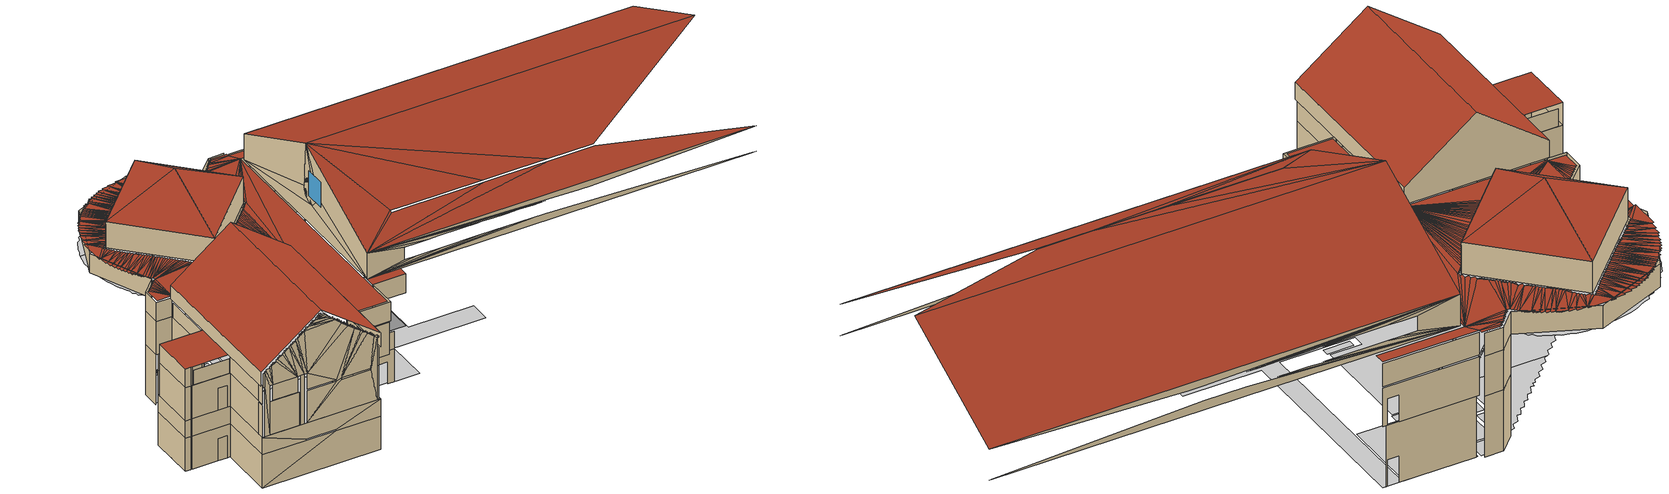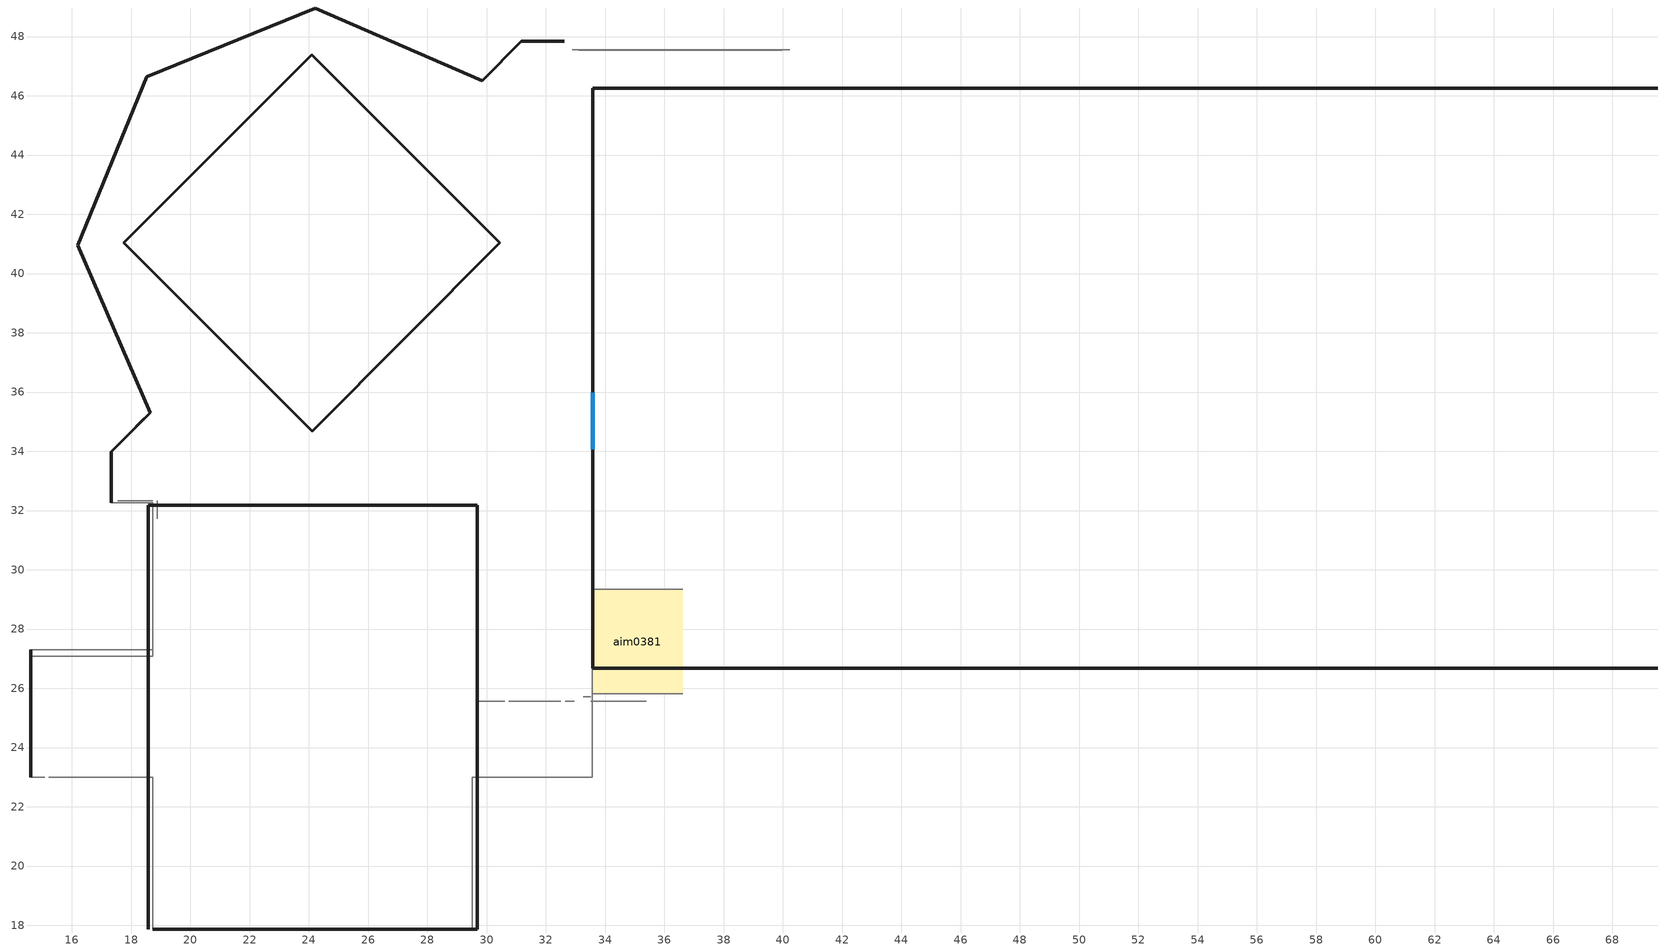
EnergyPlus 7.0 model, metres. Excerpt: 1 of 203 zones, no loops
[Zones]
aim0381
 floor to aim58654 (construction-32): 33.57,25.81 33.57,29.34 36.61,29.34 36.61,25.81 z154.23
 wall outside (aim0014): 14.6,27.3 14.6,22.99 z149.35:152.55; 14.6,27.3 14.6,22.99 z152.55:154.23; 14.6,27.08 14.6,22.99 / 18.65,35.31 17.32,33.98 17.32,32.27 / 19.49,17.87 22.15,17.87 / 32.62,47.83 31.17,47.83 29.85,46.51 z154.23:157.43; 14.6,27.08 14.6,22.99 / 32.62,47.83 31.17,47.83 29.85,46.51 24.21,48.96 18.52,46.64 16.2,40.95 18.65,35.31 17.32,33.98 17.32,32.27 z157.43:159.26; 17.32,33.98 17.32,32.34 / 32.62,47.83 31.17,47.83 29.85,46.51 z149.35:154.23; 24.1,47.38 17.76,41.04 24.11,34.68 30.45,41.04 24.1,47.38 z159.26:161.77; 18.24,34.9 18.08,34.74 z152.54:152.69; 18.57,32.17 18.57,17.87 / 29.67,17.87 29.67,32.17 z159.26:160.6; 18.81,17.87 18.96,17.87 z159.02:160.39; 19.72,17.87 22,17.87 z157.5:159.02; 22.3,17.87 22.6,17.87 z154.22:159.02; 23.97,17.87 24.12,17.87 z164.27:164.42; 29.36,17.87 29.52,17.87 z160.24:160.39; 17.32,33.98,149.35 17.92,34.58,152.54 18.65,35.31,149.35; 17.32,33.98,149.35 17.32,33.98,154.23 17.92,34.58,152.69 17.92,34.58,152.54; 17.32,33.98,154.23 18.65,35.31,154.23 17.92,34.58,152.69; 17.92,34.58,152.54 18.08,34.74,152.54 18.65,35.31,149.35; 17.92,34.58,152.69 18.65,35.31,154.23 18.08,34.74,152.69; 18.08,34.74,152.54 18.24,34.9,152.54 18.65,35.31,149.35; 18.08,34.74,152.69 18.65,35.31,154.23 18.24,34.9,152.69; 18.24,34.9,152.54 18.41,35.07,152.54 18.65,35.31,149.35; 18.24,34.9,152.69 18.65,35.31,154.23 18.41,35.07,152.69; 18.41,35.07,152.54 18.41,35.07,152.69 18.65,35.31,154.23 18.65,35.31,149.35; 18.57,32.17,159.26 18.57,32.17,160.6 24.12,32.17,164.77 29.67,32.17,160.6 29.67,32.17,159.26; 18.74,17.87,149.35 29.67,17.87,149.35 29.67,17.87,152.55 25.57,17.87,152.55; 18.74,17.87,149.35 25.57,17.87,152.55 22.76,17.87,152.55 18.74,17.87,152.55; 18.74,17.87,152.55 22.76,17.87,152.55 22.76,17.87,152.7 18.74,17.87,154.23; 18.74,17.87,154.23 22.76,17.87,152.7 25.57,17.87,152.7 29.67,17.87,154.23; 18.96,17.87,154.22 19.41,17.87,154.22 18.96,17.87,159.02; 18.96,17.87,159.02 19.41,17.87,154.22 19.41,17.87,159.02 18.96,17.87,160.39; 18.96,17.87,160.39 19.41,17.87,159.02 19.72,17.87,159.02 19.11,17.87,160.54; 18.96,17.87,160.39 19.11,17.87,160.54 18.96,17.87,160.54; 19.11,17.87,160.54 19.72,17.87,159.02 19.41,17.87,160.69 19.11,17.87,160.69; 19.41,17.87,160.69 19.72,17.87,159.02 19.57,17.87,160.85 19.41,17.87,160.85; 19.57,17.87,160.85 19.72,17.87,159.02 22,17.87,159.02 20.02,17.87,161.15; 19.57,17.87,160.85 19.72,17.87,161 19.57,17.87,161; 19.57,17.87,160.85 20.02,17.87,161.15 19.72,17.87,161; 19.72,17.87,161 20.02,17.87,161.15 19.72,17.87,161.15; 20.02,17.87,161.15 22,17.87,159.02 20.17,17.87,161.3 20.02,17.87,161.3; 20.17,17.87,161.3 22,17.87,159.02 20.63,17.87,161.61 20.33,17.87,161.45; 20.17,17.87,161.3 20.33,17.87,161.45 20.17,17.87,161.45; 20.33,17.87,161.45 20.63,17.87,161.61 20.33,17.87,161.61; 20.63,17.87,161.61 22,17.87,159.02 20.78,17.87,161.76 20.63,17.87,161.76; 20.78,17.87,161.76 22,17.87,159.02 21.24,17.87,162.06 20.93,17.87,161.91; 20.78,17.87,161.76 20.93,17.87,161.91 20.78,17.87,161.91; 20.93,17.87,161.91 21.24,17.87,162.06 20.93,17.87,162.06; 21.24,17.87,162.06 22,17.87,159.02 22.3,17.87,159.02 22.6,17.87,159.02; 21.24,17.87,162.06 22.6,17.87,159.02 21.39,17.87,162.22 21.24,17.87,162.22; 21.39,17.87,162.22 21.54,17.87,162.37 21.39,17.87,162.37; 21.39,17.87,162.22 22.6,17.87,159.02 21.85,17.87,162.52 21.54,17.87,162.37; 21.54,17.87,162.37 21.85,17.87,162.52 21.54,17.87,162.52; 21.85,17.87,162.52 22.6,17.87,159.02 22.91,17.87,159.02; 21.85,17.87,162.52 22.91,17.87,159.02 22,17.87,162.67 21.85,17.87,162.67; 22,17.87,162.67 22.91,17.87,159.02 22.6,17.87,163.21 22.15,17.87,162.82; 22,17.87,162.67 22.15,17.87,162.82 22,17.87,162.82; 22.15,17.87,162.82 22.6,17.87,163.21 22.38,17.87,163.13 22.3,17.87,163.05; 22.15,17.87,162.82 22.3,17.87,163.05 22.15,17.87,163.05; 22.3,17.87,163.05 22.38,17.87,163.13 22.3,17.87,163.13; 22.38,17.87,163.13 22.6,17.87,163.21 22.38,17.87,163.21; 22.6,17.87,163.21 22.91,17.87,159.02 26.02,17.87,162.82 25.41,17.87,163.36; 22.6,17.87,163.21 22.76,17.87,163.36 22.6,17.87,163.36; 22.6,17.87,163.21 25.41,17.87,163.36 23.06,17.87,163.51 22.76,17.87,163.36; 22.76,17.87,163.36 23.06,17.87,163.51 22.76,17.87,163.51; 22.91,17.87,154.22 29.36,17.87,154.22 28.76,17.87,157.34 26.02,17.87,157.34; 22.91,17.87,154.22 26.02,17.87,157.34 26.02,17.87,157.5 25.57,17.87,157.34; 22.91,17.87,154.22 25.57,17.87,157.34 22.91,17.87,157.34; 22.91,17.87,157.5 25.57,17.87,157.5 22.91,17.87,159.02; 22.91,17.87,159.02 25.57,17.87,157.5 27.24,17.87,161.91 26.63,17.87,162.37; 22.91,17.87,159.02 26.63,17.87,162.37 26.02,17.87,162.82; 23.06,17.87,163.51 25.41,17.87,163.36 25.26,17.87,163.51 24.96,17.87,163.66; 23.06,17.87,163.51 24.96,17.87,163.66 23.21,17.87,163.66 23.06,17.87,163.66; 23.21,17.87,163.66 24.96,17.87,163.66 24.81,17.87,163.81 23.67,17.87,163.97; 23.21,17.87,163.66 23.36,17.87,163.81 23.21,17.87,163.81; 23.21,17.87,163.66 23.67,17.87,163.97 23.36,17.87,163.81; 23.36,17.87,163.81 23.67,17.87,163.97 23.36,17.87,163.97; 23.67,17.87,163.97 24.81,17.87,163.81 24.81,17.87,163.97 24.66,17.87,163.97; 23.67,17.87,163.97 24.66,17.87,163.97 24.66,17.87,164.12 24.5,17.87,164.12; 23.67,17.87,163.97 24.5,17.87,164.12 23.82,17.87,164.12 23.67,17.87,164.12; 23.82,17.87,164.12 24.5,17.87,164.12 24.5,17.87,164.27 24.12,17.87,164.27; 23.82,17.87,164.12 24.12,17.87,164.27 23.97,17.87,164.27 23.82,17.87,164.27; 24.81,17.87,163.81 24.96,17.87,163.66 24.96,17.87,163.81; 24.96,17.87,163.66 25.26,17.87,163.51 25.26,17.87,163.66; 25.26,17.87,163.51 25.41,17.87,163.36 25.41,17.87,163.51; 25.41,17.87,163.36 26.02,17.87,162.82 25.87,17.87,163.05 25.72,17.87,163.21; 25.41,17.87,163.36 25.72,17.87,163.21 25.72,17.87,163.36; 25.57,17.87,152.55 29.67,17.87,152.55 29.67,17.87,154.23 25.57,17.87,152.7; 25.57,17.87,157.34 26.02,17.87,157.5 27.24,17.87,161.91 25.57,17.87,157.5; 25.72,17.87,163.21 25.87,17.87,163.05 25.87,17.87,163.21; 25.87,17.87,163.05 26.02,17.87,162.82 26.02,17.87,163.05; 26.02,17.87,157.5 28.76,17.87,157.5 29.06,17.87,160.54 28.45,17.87,161; 26.02,17.87,157.5 28.45,17.87,161 28.3,17.87,161.15 28,17.87,161.3; 26.02,17.87,157.5 28,17.87,161.3 28,17.87,161.45 27.85,17.87,161.45; 26.02,17.87,157.5 27.85,17.87,161.45 27.69,17.87,161.61 27.24,17.87,161.91; 26.02,17.87,162.82 26.63,17.87,162.37 26.48,17.87,162.52 26.33,17.87,162.67; 26.02,17.87,162.82 26.33,17.87,162.67 26.33,17.87,162.82; 26.33,17.87,162.67 26.48,17.87,162.52 26.48,17.87,162.67; 26.48,17.87,162.52 26.63,17.87,162.37 26.63,17.87,162.52; 26.63,17.87,162.37 27.24,17.87,161.91 27.09,17.87,162.06 26.93,17.87,162.22; 26.63,17.87,162.37 26.93,17.87,162.22 26.93,17.87,162.37; 26.93,17.87,162.22 27.09,17.87,162.06 27.09,17.87,162.22; 27.09,17.87,162.06 27.24,17.87,161.91 27.24,17.87,162.06; 27.24,17.87,161.91 27.54,17.87,161.76 27.54,17.87,161.91; 27.24,17.87,161.91 27.69,17.87,161.61 27.54,17.87,161.76; 27.54,17.87,161.76 27.69,17.87,161.61 27.69,17.87,161.76; 27.69,17.87,161.61 27.85,17.87,161.45 27.85,17.87,161.61; 28,17.87,161.3 28.3,17.87,161.15 28.3,17.87,161.3; 28.3,17.87,161.15 28.45,17.87,161 28.45,17.87,161.15; 28.45,17.87,161 28.76,17.87,160.85 28.76,17.87,161; 28.45,17.87,161 29.06,17.87,160.54 28.91,17.87,160.69 28.76,17.87,160.85; 28.76,17.87,157.34 29.36,17.87,160.24 29.06,17.87,160.54 28.76,17.87,157.5; 28.76,17.87,157.34 29.36,17.87,154.22 29.36,17.87,160.24; 28.76,17.87,160.85 28.91,17.87,160.69 28.91,17.87,160.85; 28.91,17.87,160.69 29.06,17.87,160.54 29.06,17.87,160.69; 29.06,17.87,160.54 29.36,17.87,160.24 29.36,17.87,160.39 29.36,17.87,160.54; 33.57,26.67,159.26 33.57,34.29,162.41 33.57,35.45,161.19; 33.57,26.67,159.26 33.57,35.45,161.19 33.57,46.26,159.26; 33.57,26.67,159.26 33.57,26.67,161.76 33.57,36.47,166.65 33.57,34.29,162.41; 33.57,26.67,159.26 36.96,26.67,159.97 36.96,26.67,161.18 33.57,26.67,161.76; 33.57,26.67,159.26 38.11,26.67,159.97 36.96,26.67,159.97; 33.57,26.67,159.26 40.25,26.67,159.98 39.09,26.67,159.98 38.11,26.67,159.97; 33.57,26.67,159.26 43.97,26.67,159.97 40.25,26.67,159.98; 33.57,26.67,159.26 46.41,26.67,159.98 45.12,26.67,159.97 43.97,26.67,159.97; 33.57,26.67,159.26 48.84,26.67,159.97 47.56,26.67,159.98 46.41,26.67,159.98; 33.57,26.67,159.26 69.54,26.67,159.26 50,26.67,159.97 48.84,26.67,159.97; 33.57,26.67,161.76 36.96,26.67,161.18 38.11,26.67,161.18 39.09,26.67,161.2; 33.57,26.67,161.76 39.09,26.67,161.2 40.25,26.67,161.2 43.97,26.67,161.19; 33.57,26.67,161.76 47.56,26.67,161.2 48.84,26.67,161.19 50,26.67,161.19; 33.57,26.67,161.76 45.12,26.67,161.19 46.41,26.67,161.2 47.56,26.67,161.2; 33.57,26.67,161.76 53.11,26.67,161.2 54.27,26.67,161.2 69.54,26.67,161.76; 33.57,34.29,162.41 33.57,36.47,166.65 33.57,35.45,163.62; 33.57,35.45,161.19 33.57,36.73,162.41 33.57,46.26,159.26; 33.57,35.45,163.62 33.57,36.47,166.65 33.57,36.73,162.41; 33.57,36.47,166.65 33.57,46.26,161.76 33.57,46.26,159.26 33.57,36.73,162.41; 33.57,46.26,159.26 49.86,46.26,159.97 53.15,46.26,159.98 69.54,46.26,159.26; 33.57,46.26,159.26 45.18,46.26,159.97 46.34,46.26,159.98 47.5,46.26,159.98; 33.57,46.26,159.26 36.82,46.26,159.97 37.97,46.26,159.97; 33.57,46.26,159.26 37.97,46.26,159.97 39.15,46.26,159.98; 33.57,46.26,159.26 33.57,46.26,161.76 36.82,46.26,161.18 36.82,46.26,159.97; 33.57,46.26,159.26 39.15,46.26,159.98 40.31,46.26,159.98 44.03,46.26,159.97; 33.57,46.26,161.76 69.54,46.26,161.76 54.3,46.26,161.2 53.15,46.26,161.2; 33.57,46.26,161.76 49.86,46.26,161.19 48.7,46.26,161.19 47.5,46.26,161.2; 33.57,46.26,161.76 47.5,46.26,161.2 46.34,46.26,161.2 45.18,46.26,161.19; 33.57,46.26,161.76 39.15,46.26,161.2 37.97,46.26,161.18 36.82,46.26,161.18; 33.57,46.26,161.76 44.03,46.26,161.19 40.31,46.26,161.2 39.15,46.26,161.2
 wall outside (construction-12): 33.57,34.29,162.41 33.57,34.3,162.53 33.57,34.32,162.65 33.57,34.35,162.77 33.57,34.39,162.89 33.57,34.45,163 33.57,34.51,163.1 33.57,34.59,163.2 33.57,34.67,163.29 33.57,34.77,163.37 33.57,34.87,163.44 33.57,34.98,163.5 33.57,35.09,163.55 33.57,35.21,163.59 33.57,35.33,163.61 33.57,35.45,163.62 33.57,35.58,163.62 33.57,35.7,163.61 33.57,35.82,163.59 33.57,35.94,163.55 33.57,36.05,163.5 33.57,36.16,163.44 33.57,36.26,163.37 33.57,36.35,163.29 33.57,36.44,163.2 33.57,36.51,163.1 33.57,36.58,163 33.57,36.63,162.89 33.57,36.68,162.77 33.57,36.71,162.65 33.57,36.73,162.53 33.57,36.73,162.41 33.57,36.73,162.28 33.57,36.71,162.16 33.57,36.68,162.04 33.57,36.63,161.93 33.57,36.58,161.82 33.57,36.51,161.71 33.57,36.44,161.61 33.57,36.35,161.52 33.57,36.26,161.44 33.57,36.16,161.37 33.57,36.05,161.31 33.57,35.94,161.26 33.57,35.82,161.23 33.57,35.7,161.2 33.57,35.58,161.19 33.57,35.45,161.19 33.57,35.33,161.2 33.57,35.21,161.23 33.57,35.09,161.26 33.57,34.98,161.31 33.57,34.87,161.37 33.57,34.77,161.44 33.57,34.67,161.52 33.57,34.59,161.61 33.57,34.51,161.71 33.57,34.45,161.82 33.57,34.39,161.93 33.57,34.35,162.04 33.57,34.32,162.16 33.57,34.3,162.28
 wall to aim0537 (construction-31): 14.6,22.99 15.09,22.99 z149.35:152.55; 14.6,22.99 15.09,22.99 z152.55:154.23
 wall to aim0782 (construction-31): 14.6,22.99 15.09,22.99 z154.23:157.43; 14.6,22.99 15.09,22.99 z157.43:159.26
 wall to aim0737 (construction-31): 18.65,27.08 14.93,27.08 / 18.74,32.04 18.74,27.3 z157.45:158.88; 17.32,32.27 18.74,32.27 18.74,27.08 z154.23:157.43; 17.32,32.27 18.74,32.27 z157.43:159.26; 18.53,27.08 17.62,27.08 z154.23:156.36; 14.6,27.08,154.23 14.6,27.08,157.43 18.74,27.08,157.43 18.74,27.08,154.23 18.53,27.08,154.23 18.53,27.08,156.36 17.62,27.08,156.36 17.62,27.08,154.23
 wall to aim0341 (construction-31): 17.54,32.34 18.74,32.34 / 18.74,31.42 18.74,27.3 / 18.89,32.34 18.89,31.73 z149.35:152.55; 18.52,27.3 17.6,27.3 z149.35:151.49; 14.6,27.3,152.55 18.74,27.3,152.55 18.74,27.3,149.35 18.52,27.3,149.35 18.52,27.3,151.49 17.6,27.3,151.49 17.6,27.3,149.35 14.6,27.3,149.35
 wall to aim0657 (construction-31): 17.54,32.34 18.74,32.34 / 18.74,31.42 18.74,27.3 14.6,27.3 / 18.89,32.34 18.89,31.73 z152.55:154.23
 wall to aim0577 (construction-31): 17.6,22.99 18.52,22.99 z149.35:151.49; 18.74,22.99 18.74,17.87 z149.35:152.55; 17.6,22.99,149.35 17.6,22.99,151.49 18.52,22.99,151.49 18.52,22.99,149.35 18.74,22.99,149.35 18.74,22.99,152.55 15.22,22.99,152.55 15.22,22.99,149.35
 wall to aim0697 (construction-31): 15.22,22.99 18.74,22.99 18.74,17.87 z152.55:154.23
 wall to aim0822 (construction-31): 17.62,22.99 18.53,22.99 z154.23:156.36; 18.74,18.43 18.74,17.87 z154.23:157.3; 18.74,22.99 18.74,18.43 z154.23:157.43; 17.62,22.99,154.23 17.62,22.99,156.36 18.53,22.99,156.36 18.53,22.99,154.23 18.74,22.99,154.23 18.74,22.99,157.43 15.22,22.99,157.43 15.22,22.99,154.23
 wall to aim0907 (construction-31): 15.39,22.99 18.65,22.99 z157.45:158.88; 18.74,18.43 18.74,17.87 z157.45:159.26; 18.74,22.99 18.74,18.43 z157.43:159.26
 wall to aim5199 (construction-31): 29.51,17.87 29.51,22.99 z154.23:157.43; 29.51,17.87 29.51,22.99 33.57,22.99 z157.43:159.26; 29.73,22.99 30.64,22.99 z154.23:156.36; 29.67,22.99,154.23 29.73,22.99,154.23 29.73,22.99,156.36 30.64,22.99,156.36 30.64,22.99,154.23 33.43,22.99,154.23 33.43,22.99,157.3 29.67,22.99,157.3
 wall to aim1554 (construction-31): 29.67,20.57 29.67,21.49 z149.35:151.49; 29.67,17.87,149.35 29.67,20.57,149.35 29.67,20.57,151.49 29.67,21.49,151.49 29.67,21.49,149.35 29.67,21.71,149.35 29.67,21.71,152.55 29.67,17.87,152.55
 wall to aim5122 (construction-31): 29.67,17.87 29.67,21.71 z152.55:154.23
 wall to aim11338 (construction-31): 29.67,21.71 29.67,25.56 30.6,25.56 / 30.75,25.56 32.51,25.56 / 32.66,25.56 32.96,25.56 / 33.27,25.72 33.51,25.72 z149.35:152.55
 wall to aim11452 (construction-31): 29.67,21.71 29.67,25.56 30.6,25.56 / 30.75,25.56 32.51,25.56 / 32.66,25.56 32.96,25.56 / 33.27,25.72 33.51,25.72 z152.55:154.23
 wall to aim10450 (construction-31): 40.23,47.55 32.89,47.55 z157.45:159.26; 32.89,47.55,154.23 32.89,47.55,157.3 40.23,47.55,157.3 40.23,47.55,154.23 39.9,47.55,154.23 39.9,47.55,156.36 38.99,47.55,156.36 38.99,47.55,154.23; 33.11,47.53,149.35 33.11,47.53,154.23 39.98,47.53,154.23 39.98,47.53,149.35 39.9,47.53,149.35 39.9,47.53,151.49 38.99,47.53,151.49 38.99,47.53,149.35
 wall to aim6531 (construction-31): 33.88,25.56,149.35 33.88,25.56,151.49 34.8,25.56,151.49 34.8,25.56,149.35 35.39,25.56,149.35 35.39,25.56,152.55 33.51,25.56,152.55 33.51,25.56,149.35
 wall to aim6571 (construction-31): 33.51,25.56 35.39,25.56 z152.55:154.23
 wall to aim6871 (construction-31): 33.57,22.99 33.57,25.81 36.61,25.81 z157.43:159.26
 wall to aim6786 (construction-31): 33.57,23.18 33.57,25.81 z154.23:157.43
 wall to aim58654 (construction-31): 33.57,25.81 33.57,29.34 36.61,29.34 z154.23:157.43
 window (aim0109): 33.57,35.97 33.57,34.07 z161.86:164.28
 ceiling to aim0221 (construction-32): 22.23,23.03 22.23,29.7 24.36,29.7 24.36,31.19 23.88,31.19 23.88,32.2 19.26,32.2 19.26,31.44 18.96,31.44 18.96,27.18 14.6,27.18 14.6,23.03 z149.35
 ceiling to aim12307 (aim0068): 23.82,40.52 23.97,40.81 24.2,40.96 24.5,41.11 24.65,41.49 24.96,41.65 25.11,41.95 25.41,42.1 25.57,42.41 25.87,42.56 26.02,42.86 26.32,43.01 26.47,43.29 16.72,43.29 16.61,42.86 16.46,42.25 16.57,40.52 z157.43; 16.57,40.52 16.61,39.9 16.76,39.14 16.91,38.69 17.06,38.23 17.21,37.93 17.37,37.62 17.52,37.32 17.67,37.01 17.67,36.71 17.97,36.56 17.97,36.26 18.28,36.1 18.43,35.8 18.66,35.8 18.66,35.57 18.96,35.57 18.96,35.8 19.26,35.95 19.42,36.26 19.72,36.41 19.87,36.71 20.18,36.86 20.33,37.17 20.63,37.32 20.78,37.62 21.09,37.77 21.24,38.08 21.54,38.23 21.69,38.53 22,38.69 22.15,38.99 22.45,39.14 22.6,39.44 22.91,39.6 23.06,39.9 23.36,40.05 23.52,40.36 23.82,40.51 23.82,40.52 z157.43; 26.47,43.29 26.48,43.32 26.78,43.47 26.93,43.77 27.24,43.92 27.39,44.23 27.69,44.38 27.84,44.68 28.15,44.83 28.3,45.14 28.6,45.29 28.75,45.59 29.06,45.75 29.21,46.05 29.51,46.2 29.36,46.66 29.06,46.81 28.91,47.19 28.6,47.19 28.45,47.49 28.15,47.64 27.84,47.8 27.54,47.95 27.24,48.1 27.01,48.25 26.48,48.4 26.02,48.55 25.26,48.71 23.06,48.55 22.3,48.4 21.69,48.25 21.24,48.1 20.93,47.95 20.63,47.8 20.33,47.64 19.87,47.49 19.72,47.19 19.26,47.04 19.11,46.66 18.81,46.5 18.66,46.2 18.43,46.2 18.28,45.9 17.97,45.75 17.82,45.29 17.52,45.14 17.37,44.83 17.21,44.53 17.06,44.23 16.91,43.77 16.76,43.47 16.72,43.29 z157.43
 ceiling to aim10830 (construction-32): 23.09,39.64 22.92,39.59 22.77,39.13 22.31,38.98 22.16,38.52 21.7,38.37 21.55,37.91 21.09,37.76 20.94,37.45 20.79,37.15 20.48,37.15 20.33,36.85 20.18,36.54 19.87,36.54 19.72,36.24 19.57,35.93 19.26,35.93 19.26,35.63 18.96,35.47 18.81,35.02 18.5,34.87 18.35,34.56 17.97,34.41 17.82,34.1 17.51,33.95 17.51,32.51 18.96,32.51 18.96,34.56 21.85,34.56 21.85,35.63 24.14,35.63 24.14,34.56 24.9,34.56 24.9,35.63 25.05,35.63 25.05,35.78 25.2,35.78 25.2,35.93 25.36,35.93 25.36,36.08 25.58,36.08 25.58,36.24 25.74,36.24 25.74,36.39 25.89,36.39 25.89,36.54 26.04,36.54 26.04,36.69 26.19,36.69 26.19,36.85 26.35,36.85 26.35,37 26.5,37 26.5,37.15 26.65,37.15 26.65,37.3 26.8,37.3 26.8,37.45 26.96,37.45 26.96,37.61 27.11,37.61 27.11,37.76 27.26,37.76 27.26,37.91 27.41,37.91 27.41,38.06 27.56,38.06 27.56,38.22 27.72,38.22 27.72,38.37 27.87,38.37 27.87,38.52 28.02,38.52 28.02,38.67 28.17,38.67 28.17,38.82 28.33,38.82 28.33,38.98 28.48,38.98 28.48,39.13 28.63,39.13 28.63,39.28 28.78,39.28 28.78,39.43 28.94,39.43 29.04,39.64 z149.35; 29.04,39.64 29.09,39.74 29.39,39.89 29.54,40.19 30.61,40.19 30.61,41.03 29.54,41.03 29.54,43.32 30.61,43.32 30.61,46.06 32.74,46.06 32.74,47.58 31.07,47.43 30.92,47.12 30.61,46.97 30.46,46.67 30.15,46.51 30,46.21 29.7,46.06 29.24,45.9 29.09,45.45 28.63,45.3 28.48,44.99 28.33,44.69 28.02,44.69 27.87,44.38 27.72,44.08 27.41,44.08 27.26,43.77 27.11,43.47 26.8,43.47 26.65,43.16 26.5,42.86 26.19,42.86 26.04,42.55 25.89,42.25 25.58,42.25 25.58,41.95 25.36,41.95 25.2,41.64 24.75,41.49 24.59,41.03 24.14,40.88 23.98,40.35 23.53,40.19 23.38,39.74 23.09,39.64 z149.35
 ceiling to aim0261 (construction-32): 23.98,18.04 23.98,22.38 23.68,22.38 23.68,22.84 18.96,22.84 18.96,18.04 z149.35
 ceiling to aim15365 (construction-32): 24.44,32.35 24.44,29.7 46.28,29.7 46.28,31.65 40.23,31.65 40.23,47.53 38.76,47.53 38.76,31.44 32.97,31.44 32.97,32.35 35.41,32.35 35.41,40.5 32.97,40.5 32.97,41.18 32.74,41.18 32.74,45.9 30.92,45.9 30.92,43.01 29.85,43.01 29.85,41.34 30.92,41.34 30.92,38.22 30.76,38.22 30.76,38.06 30.61,38.06 30.61,37.91 30.46,37.91 30.46,37.76 30.31,37.76 30.31,37.61 30.15,37.61 30.15,37.45 30,37.45 30,37.3 29.85,37.3 29.85,37.15 29.7,37.15 29.7,37 29.54,37 29.54,36.85 29.39,36.85 29.39,36.69 29.24,36.69 29.24,36.54 29.09,36.54 29.09,36.39 28.94,36.39 28.94,36.24 28.78,36.24 28.78,36.08 28.63,36.08 28.63,35.93 28.48,35.93 28.48,35.78 28.33,35.78 28.33,35.63 28.17,35.63 28.17,35.47 28.02,35.47 28.02,35.32 27.87,35.32 27.87,35.17 27.72,35.17 27.72,35.02 27.56,35.02 27.56,34.87 27.41,34.87 27.41,34.71 27.26,34.71 27.26,34.56 27.11,34.56 27.11,34.41 26.96,34.41 26.96,34.26 23.83,34.26 23.83,35.32 22.16,35.32 22.16,34.26 19.26,34.26 19.26,32.35 z149.35
 ceiling to aim5857 (construction-32): 24.36,22.98 24.36,22.46 29.54,22.46 29.54,25.73 30.76,25.73 30.76,25.58 32.44,25.58 32.44,25.73 32.97,25.73 32.97,26.04 33.73,26.04 33.73,25.73 35.56,25.73 35.56,25.58 37.78,25.58 37.78,29.7 22.23,29.7 22.23,22.98 z149.35
 ceiling to aim17625 (construction-32): 24.36,31.19 24.36,32.2 23.88,32.2 23.88,31.19 z149.35
 ceiling to aim1437 (construction-32): 27.27,17.87 27.27,22.46 24.12,22.46 24.12,17.87 z149.35
 ceiling to aim16565 (construction-32): 26.7,34.32 30.84,38.46 30.84,40.1 29.71,40.1 25.07,35.46 25.07,34.32 z149.35
 ceiling to aim1397 (construction-32): 29.54,17.87 29.54,22.46 27.27,22.46 27.27,17.87 z149.35
 ceiling to aim11452 (construction-32): 33.43,23.14 33.43,25.43 29.85,25.43 29.85,23.14 z154.23
 ceiling to aim15639 (construction-32): 38.58,41.28 38.58,47.53 32.97,47.53 32.97,41.28 z149.35
 ceiling to aim17584 (construction-32): 35.54,31.65 35.54,32.19 33.51,32.19 33.51,31.65 z149.35
 ceiling to aim16217 (construction-32): 35.54,40.61 35.54,41.28 33.51,41.28 33.51,40.61 z149.35
 ceiling to aim58654 (aim0068): 36.61,25.81 36.61,29.34 33.57,29.34 33.57,25.81 z157.43
 roof outside (aim0073): 14.6,22.99 18.57,22.99 18.57,27.08 14.6,27.08 z159.26; 16.46,39.89 16.61,39.89 17.52,40.87 17.52,41.18 z159.26; 16.46,39.89 17.52,41.18 16.61,42.24 16.46,42.24 z159.26; 16.61,39.12 16.76,39.12 18.13,40.19 16.61,39.89 z159.26; 16.61,39.89 18.13,40.19 18.13,40.42 17.98,40.42 z159.26; 16.61,39.89 17.98,40.42 17.98,40.57 17.83,40.57 z159.26; 16.61,39.89 17.83,40.57 17.83,40.72 17.68,40.72 z159.26; 16.61,39.89 17.68,40.72 17.68,40.87 17.52,40.87 z159.26; 16.61,42.24 17.83,41.48 17.98,41.48 17.98,41.64 z159.26; 16.61,42.24 17.98,41.64 18.13,41.64 18.13,41.79 z159.26; 16.61,42.24 17.68,41.33 17.83,41.33 17.83,41.48 z159.26; 16.61,42.24 17.52,41.18 17.68,41.18 17.68,41.33 z159.26; 16.61,42.24 18.13,41.79 16.76,42.85 16.61,42.85 z159.26; 16.76,38.67 16.91,38.67 18.44,39.89 16.76,39.12 z159.26; 16.76,39.12 18.44,39.89 18.44,40.04 18.28,40.04 z159.26; 16.76,39.12 18.28,40.04 18.28,40.19 18.13,40.19 z159.26; 16.76,42.85 18.44,42.09 18.59,42.09 18.59,42.24 z159.26; 16.76,42.85 18.13,41.79 18.28,41.94 18.44,42.09 z159.26; 16.76,42.85 18.59,42.24 16.91,43.46 16.76,43.46 z159.26; 16.91,38.21 17.07,38.21 18.74,39.58 16.91,38.67 z159.26; 16.91,38.67 18.74,39.58 18.74,39.73 18.59,39.73 z159.26; 16.91,38.67 18.59,39.73 18.59,39.89 18.44,39.89 z159.26; 16.91,43.46 18.59,42.24 18.74,42.24 18.74,42.4 z159.26; 16.91,43.46 18.74,42.4 17.07,43.76 16.91,43.76 z159.26; 17.07,37.91 17.22,37.91 18.89,39.43 17.07,38.21 z159.26; 17.07,38.21 18.89,39.43 18.89,39.58 18.74,39.58 z159.26; 17.07,43.76 18.74,42.4 18.89,42.4 18.89,42.55 z159.26; 17.07,43.76 18.89,42.55 19.05,42.55 19.05,42.7 z159.26; 17.07,43.76 19.05,42.7 17.22,44.22 17.07,44.22 z159.26; 17.22,37.6 17.37,37.6 19.2,39.12 17.22,37.91 z159.26; 17.22,37.91 19.2,39.12 19.2,39.28 19.05,39.28 z159.26; 17.22,37.91 19.05,39.28 19.05,39.43 18.89,39.43 z159.26; 17.22,44.22 19.05,42.7 19.2,42.7 19.2,42.85 z159.26; 17.22,44.22 19.2,42.85 17.37,44.53 17.22,44.53 z159.26; 17.37,37.3 17.52,37.3 19.2,39.12 17.37,37.6 z159.26; 17.37,44.53 19.2,42.85 19.43,43 19.58,43.16 z159.26; 17.37,44.53 19.58,43.16 17.52,44.83 17.37,44.83 z159.26; 17.52,32.51 18.89,32.51 17.68,33.95 17.52,33.95 z159.26; 17.52,37 17.68,37 19.73,38.67 17.52,37.3 z159.26; 17.52,37.3 19.73,38.67 19.73,38.82 19.58,38.82 z159.26; 17.52,37.3 19.58,38.82 19.43,38.97 19.2,39.12 z159.26; 17.52,44.83 19.58,43.16 19.73,43.16 19.73,43.31 z159.26; 17.52,44.83 17.68,45.13 17.52,45.13 z159.26; 17.52,44.83 19.73,43.31 17.83,45.29 17.68,45.13 z159.26; 17.68,33.95 18.89,32.51 17.83,34.1 17.68,34.1 z159.26; 17.68,36.69 17.83,36.69 17.68,37 z159.26; 17.68,37 17.83,36.69 17.98,36.54 19.88,38.52 z159.26; 17.68,37 19.88,38.52 19.88,38.67 19.73,38.67 z159.26; 17.68,45.13 17.83,45.29 17.68,45.29 z159.26; 17.76,41.04,161.77 24.11,34.68,161.77 24.11,41.04,164.76; 17.76,41.04,161.77 24.1,41.04,164.76 24.1,47.38,161.77; 17.83,34.1 18.89,32.51 17.98,34.26 17.83,34.26 z159.26; 17.83,36.54 17.98,36.54 17.83,36.69 z159.26; 17.83,45.29 19.73,43.31 19.88,43.31 19.88,43.46 z159.26; 17.83,45.29 19.88,43.46 17.98,45.44 17.83,45.44 z159.26; 17.98,34.26 18.89,32.51 18.13,34.41 17.98,34.41 z159.26; 17.98,36.31 18.06,36.31 17.98,36.54 z159.26; 17.98,36.54 18.06,36.31 18.13,36.23 18.28,36.08 z159.26; 17.98,36.54 18.28,36.08 20.34,38.06 z159.26; 17.98,36.54 20.34,38.06 20.34,38.21 20.19,38.21 z159.26; 17.98,36.54 20.19,38.21 20.19,38.36 20.04,38.36 z159.26; 17.98,36.54 20.04,38.36 20.04,38.52 19.88,38.52 z159.26; 17.98,45.44 20.19,43.76 20.34,43.76 20.34,43.92 z159.26; 17.98,45.44 20.34,43.92 18.28,45.89 18.13,45.74 z159.26; 17.98,45.44 20.04,43.61 20.19,43.61 20.19,43.76 z159.26; 17.98,45.44 19.88,43.46 20.04,43.46 20.04,43.61 z159.26; 17.98,45.44 18.13,45.74 17.98,45.74 z159.26; 18.06,36.23 18.13,36.23 18.06,36.31 z159.26; 18.13,34.41 18.89,32.51 18.28,34.56 18.13,34.56 z159.26; 18.13,36.08 18.28,36.08 18.13,36.23 z159.26; 18.13,41.79 18.28,41.79 18.28,41.94 z159.26; 18.13,45.74 18.28,45.89 18.13,45.89 z159.26; 18.28,34.56 18.89,32.51 18.44,34.71 18.28,34.71 z159.26; 18.28,35.93 18.44,35.93 20.34,38.06 18.28,36.08 z159.26; 18.28,41.94 18.44,41.94 18.44,42.09 z159.26; 18.28,45.89 20.34,43.92 18.44,46.05 18.28,46.05 z159.26; 18.44,34.71 18.89,32.51 18.59,34.87 18.44,34.87 z159.26; 18.44,35.78 18.59,35.78 20.49,37.91 18.44,35.93 z159.26; 18.44,35.93 20.49,37.91 20.49,38.06 20.34,38.06 z159.26; 18.44,46.05 20.34,43.92 20.49,43.92 20.49,44.07 z159.26; 18.44,46.05 20.49,44.07 18.59,46.2 18.44,46.2 z159.26; 18.57,17.87,160.6 24.12,17.87,164.77 24.12,32.17,164.77 18.57,32.17,160.6; 18.59,34.87 18.89,32.51 18.74,35.02 18.59,35.02 z159.26; 18.59,35.63 18.74,35.63 20.64,37.76 18.59,35.78 z159.26; 18.59,35.78 20.64,37.76 20.64,37.91 20.49,37.91 z159.26; 18.59,46.2 20.49,44.07 20.64,44.07 20.64,44.22 z159.26; 18.59,46.2 20.64,44.22 18.74,46.35 18.59,46.35 z159.26; 18.74,35.02 18.89,32.51 18.89,35.17 18.74,35.17 z159.26; 18.74,35.47 18.89,35.47 20.8,37.6 18.74,35.63 z159.26; 18.74,35.63 20.8,37.6 20.8,37.76 20.64,37.76 z159.26; 18.74,46.35 20.64,44.22 20.8,44.22 20.8,44.37 z159.26; 18.74,46.35 20.8,44.37 18.89,46.5 18.74,46.5 z159.26; 18.89,32.36 29.86,32.36 24.3,34.56 23.84,34.56 z159.26; 18.89,32.36 23.84,34.56 18.89,32.51 z159.26; 18.89,32.51 23.84,34.56 23.84,34.71 23.69,34.71 z159.26; 18.89,32.51 23.69,34.71 23.69,34.87 23.54,34.87 z159.26; 18.89,32.51 23.54,34.87 23.54,35.02 23.39,35.02 z159.26; 18.89,32.51 23.39,35.02 23.39,35.17 23.23,35.17 z159.26; 18.89,32.51 23.23,35.17 23.23,35.32 23.08,35.32 z159.26; 18.89,32.51 23.08,35.32 23.08,35.47 22.93,35.47 z159.26; 18.89,32.51 22.93,35.47 22.93,35.63 22.78,35.63 z159.26; 18.89,32.51 22.78,35.63 18.89,35.17 z159.26; 18.89,35.17 22.78,35.63 22.78,35.78 22.62,35.78 z159.26; 18.89,35.17 22.62,35.78 22.62,35.93 22.47,35.93 z159.26; 18.89,35.17 22.47,35.93 22.47,36.08 22.32,36.08 z159.26; 18.89,35.17 22.32,36.08 22.32,36.23 22.17,36.23 z159.26; 18.89,35.17 22.17,36.23 22.17,36.39 22.01,36.39 z159.26; 18.89,35.17 22.01,36.39 22.01,36.54 21.86,36.54 z159.26; 18.89,35.17 21.86,36.54 18.89,35.47 z159.26; 18.89,35.47 21.86,36.54 21.86,36.69 21.71,36.69 z159.26; 18.89,35.47 21.71,36.69 21.71,36.84 21.56,36.84 z159.26; 18.89,35.47 21.56,36.84 21.56,37 21.41,37 z159.26; 18.89,35.47 21.41,37 21.41,37.15 21.25,37.15 z159.26; 18.89,35.47 21.25,37.15 21.25,37.3 21.1,37.3 z159.26; 18.89,35.47 21.1,37.3 21.1,37.45 20.95,37.45 z159.26; 18.89,35.47 20.95,37.45 20.95,37.6 20.8,37.6 z159.26; 18.89,46.5 20.8,44.37 20.95,44.37 20.95,44.53 z159.26; 18.89,46.5 20.95,44.53 19.05,46.66 18.89,46.66 z159.26; 19.05,46.66 20.95,44.53 21.1,44.53 21.1,44.68 z159.26; 19.05,46.66 21.1,44.68 21.25,44.68 21.25,44.83 z159.26; 19.05,46.66 19.2,46.88 19.05,46.88 z159.26; 19.05,46.66 19.73,47.19 19.43,47.04 19.2,46.88 z159.26; 19.05,46.66 21.25,44.83 19.73,47.19 z159.26; 19.2,39.12 19.43,38.97 19.43,39.12 z159.26; 19.2,42.85 19.43,42.85 19.43,43 z159.26; 19.2,46.88 19.43,47.04 19.2,47.04 z159.26; 19.43,38.97 19.58,38.82 19.58,38.97 z159.26; 19.43,43 19.58,43 19.58,43.16 z159.26; 19.43,47.04 19.73,47.19 19.43,47.19 z159.26; 19.73,47.19 21.41,44.98 21.56,44.98 21.56,45.13 z159.26; 19.73,47.19 21.56,45.13 21.71,45.13 21.71,45.29 z159.26; 19.73,47.19 21.25,44.83 21.41,44.83 21.41,44.98 z159.26; 19.73,47.19 21.71,45.29 19.88,47.34 19.73,47.34 z159.26; 19.88,47.34 21.71,45.29 21.86,45.29 21.86,45.44 z159.26; 19.88,47.34 21.86,45.44 20.34,47.64 20.04,47.49 z159.26; 19.88,47.34 20.04,47.49 19.88,47.49 z159.26; 20.04,47.49 20.34,47.64 20.04,47.64 z159.26; 20.34,47.64 21.86,45.44 22.01,45.44 22.01,45.59 z159.26; 20.34,47.64 22.01,45.59 20.64,47.8 20.34,47.8 z159.26; 20.64,47.8 22.01,45.59 22.17,45.59 22.17,45.74 z159.26; 20.64,47.8 22.17,45.74 22.32,45.74 22.32,45.89 z159.26; 20.64,47.8 22.32,45.89 20.95,47.95 20.64,47.95 z159.26; 20.95,47.95 22.32,45.89 22.47,45.89 22.47,46.05 z159.26; 20.95,47.95 22.47,46.05 21.25,48.1 20.95,48.1 z159.26; 21.25,48.1 22.47,46.05 22.62,46.05 22.62,46.2 z159.26; 21.25,48.1 22.62,46.2 21.71,48.25 21.25,48.25 z159.26; 21.71,48.25 22.93,46.5 23.08,46.5 23.08,46.66 z159.26; 21.71,48.25 22.62,46.2 22.78,46.2 22.78,46.35 z159.26; 21.71,48.25 22.78,46.35 22.93,46.35 22.93,46.5 z159.26; 21.71,48.25 23.08,46.66 22.32,48.4 21.71,48.4 z159.26; 22.32,48.4 23.23,46.88 23.39,46.88 23.39,47.04 z159.26; 22.32,48.4 23.08,46.66 23.23,46.66 23.23,46.88 z159.26; 22.32,48.4 23.39,47.04 23.08,48.56 22.32,48.56 z159.26; 23.08,48.56 23.84,47.49 23.99,47.49 23.99,47.64 z159.26; 23.08,48.56 23.39,47.04 23.54,47.04 23.54,47.19 z159.26; 23.08,48.56 23.69,47.34 23.84,47.34 23.84,47.49 z159.26; 23.08,48.56 23.54,47.19 23.69,47.19 23.69,47.34 z159.26; 23.08,48.56 23.99,47.64 23.08,48.71 z159.26; 23.08,48.71 23.99,47.64 24.15,47.64 25.21,48.71 z159.26; 24.1,47.38,161.77 24.1,41.03,164.76 30.45,41.04,161.77; 24.11,41.03,164.76 24.11,34.68,161.77 30.45,41.04,161.77; 24.12,17.87,164.77 29.67,17.87,160.6 29.67,32.17,160.6 24.12,32.17,164.77; 24.15,47.49 24.3,47.49 25.21,48.56 24.15,47.64 z159.26; 24.15,47.64 25.21,48.56 25.21,48.71 z159.26; 24.3,34.56 29.86,32.36 24.45,34.71 24.3,34.71 z159.26; 24.3,47.34 24.6,47.34 25.21,48.56 24.3,47.49 z159.26; 24.45,34.71 29.86,32.36 24.6,34.87 24.45,34.87 z159.26; 24.6,34.87 29.86,32.36 24.76,35.02 24.6,35.02 z159.26; 24.6,47.19 24.76,47.19 25.21,48.56 24.6,47.34 z159.26; 24.76,35.02 29.86,32.36 24.91,35.17 24.76,35.17 z159.26; 24.76,47.04 24.91,47.04 25.21,48.56 24.76,47.19 z159.26; 24.91,35.17 29.86,32.36 25.06,35.32 24.91,35.32 z159.26; 24.91,46.88 25.06,46.88 25.97,48.4 24.91,47.04 z159.26; 24.91,47.04 25.97,48.4 25.97,48.56 25.21,48.56 z159.26; 25.06,35.32 29.86,32.36 25.21,35.47 25.06,35.47 z159.26; 25.06,46.66 25.21,46.66 26.51,48.25 25.06,46.88 z159.26; 25.06,46.88 26.51,48.25 26.51,48.4 25.97,48.4 z159.26; 25.21,35.47 29.86,32.36 25.36,35.63 25.21,35.63 z159.26; 25.21,46.35 25.36,46.35 25.21,46.66 z159.26; 25.21,46.66 25.36,46.35 25.52,46.2 26.51,48.25 z159.26; 25.36,35.63 29.86,32.36 25.52,35.78 25.36,35.78 z159.26; 25.36,46.2 25.52,46.2 25.36,46.35 z159.26; 25.52,35.78 29.86,32.36 25.67,35.93 25.52,35.93 z159.26; 25.52,46.05 25.67,46.05 27.27,47.95 25.52,46.2 z159.26; 25.52,46.2 27.27,47.95 27.12,48.1 26.51,48.25 z159.26; 25.67,35.93 29.86,32.36 25.82,36.08 25.67,36.08 z159.26; 25.67,45.89 25.82,45.89 27.27,47.95 25.67,46.05 z159.26; 25.82,36.08 29.86,32.36 25.97,36.23 25.82,36.23 z159.26; 25.82,45.74 25.97,45.74 27.27,47.95 25.82,45.89 z159.26; 25.97,36.23 29.86,32.36 26.13,36.39 25.97,36.39 z159.26; 25.97,45.59 26.13,45.59 27.57,47.8 25.97,45.74 z159.26; 25.97,45.74 27.57,47.8 27.57,47.95 27.27,47.95 z159.26; 26.13,36.39 29.86,32.36 26.51,36.69 26.28,36.54 z159.26; 26.13,36.39 26.28,36.54 26.13,36.54 z159.26; 26.13,45.44 26.28,45.44 26.13,45.59 z159.26; 26.13,45.59 26.28,45.44 26.51,45.29 27.88,47.64 z159.26; 26.13,45.59 27.88,47.64 27.88,47.8 27.57,47.8 z159.26; 26.28,36.54 26.51,36.69 26.28,36.69 z159.26; 26.28,45.29 26.51,45.29 26.28,45.44 z159.26; 26.51,36.69 29.86,32.36 26.81,37 26.66,36.84 z159.26; 26.51,36.69 26.66,36.84 26.51,36.84 z159.26; 26.51,45.13 26.66,45.13 28.18,47.49 26.51,45.29 z159.26; 26.51,45.29 28.18,47.49 28.18,47.64 27.88,47.64 z159.26; 26.51,48.25 27.12,48.1 27.04,48.18 z159.26; 26.51,48.25 27.04,48.18 27.04,48.25 z159.26; 26.66,36.84 26.81,37 26.66,37 z159.26; 26.66,44.98 26.81,44.98 28.64,47.19 26.66,45.13 z159.26; 26.66,45.13 28.64,47.19 28.49,47.34 28.18,47.49 z159.26; 26.81,37 29.86,32.36 26.96,37.15 26.81,37.15 z159.26; 26.81,44.83 26.96,44.83 28.64,47.19 26.81,44.98 z159.26; 26.96,37.15 29.86,32.36 27.12,37.3 26.96,37.3 z159.26; 26.96,44.68 27.12,44.68 29.25,46.66 26.96,44.83 z159.26; 26.96,44.83 29.25,46.66 28.64,47.19 z159.26; 27.04,48.18 27.12,48.1 27.12,48.18 z159.26; 27.12,37.3 29.86,32.36 27.27,37.45 27.12,37.45 z159.26; 27.12,44.53 27.27,44.53 27.12,44.68 z159.26; 27.12,44.68 27.27,44.53 27.57,44.37 29.25,46.66 z159.26; 27.12,48.1 27.27,47.95 27.27,48.1 z159.26; 27.27,37.45 29.86,32.36 27.42,37.6 27.27,37.6 z159.26; 27.27,44.37 27.57,44.37 27.27,44.53 z159.26; 27.42,37.6 29.86,32.36 27.57,37.76 27.42,37.76 z159.26; 27.57,37.76 29.86,32.36 27.72,37.91 27.57,37.91 z159.26; 27.57,44.07 27.88,44.07 29.7,46.2 27.57,44.37 z159.26; 27.57,44.37 29.7,46.2 29.7,46.35 29.55,46.35 z159.26; 27.57,44.37 29.55,46.35 29.55,46.5 29.4,46.5 z159.26; 27.57,44.37 29.4,46.5 29.4,46.66 29.25,46.66 z159.26; 27.72,37.91 29.86,32.36 27.88,38.06 27.72,38.06 z159.26; 27.88,38.06 29.86,32.36 28.03,38.21 27.88,38.21 z159.26; 27.88,43.76 28.03,43.76 27.88,44.07 z159.26; 27.88,44.07 28.03,43.76 28.18,43.61 29.7,46.2 z159.26; 28.03,38.21 29.86,32.36 28.18,38.36 28.03,38.36 z159.26; 28.03,43.61 28.18,43.61 28.03,43.76 z159.26; 28.18,38.36 29.86,32.36 28.33,38.52 28.18,38.52 z159.26; 28.18,43.46 28.33,43.46 29.7,46.2 28.18,43.61 z159.26; 28.18,47.49 28.49,47.34 28.49,47.49 z159.26; 28.33,38.52 29.86,32.36 28.49,38.67 28.33,38.67 z159.26; 28.33,43.31 28.49,43.31 28.33,43.46 z159.26; 28.33,43.46 28.49,43.31 28.64,43.16 29.7,46.2 z159.26; 28.49,38.67 29.86,32.36 28.64,38.82 28.49,38.82 z159.26; 28.49,43.16 28.64,43.16 28.49,43.31 z159.26; 28.49,47.34 28.64,47.19 28.64,47.34 z159.26; 28.64,38.82 29.86,32.36 28.79,38.97 28.64,38.97 z159.26; 28.64,43 28.79,43 30.01,46.2 28.64,43.16 z159.26; 28.64,43.16 30.01,46.2 29.7,46.2 z159.26; 28.64,47.19 29.25,46.66 29.1,46.88 28.94,47.04 z159.26; 28.64,47.19 28.94,47.04 28.87,47.11 z159.26; 28.64,47.19 28.87,47.11 28.87,47.19 z159.26; 28.79,38.97 29.86,32.36 28.94,39.12 28.79,39.12 z159.26; 28.79,42.85 28.94,42.85 30.01,46.2 28.79,43 z159.26; 28.87,47.11 28.94,47.04 28.94,47.11 z159.26; 28.94,39.12 29.86,32.36 29.1,39.28 28.94,39.28 z159.26; 28.94,42.7 29.1,42.7 28.94,42.85 z159.26; 28.94,42.85 29.1,42.7 29.25,42.55 30.01,46.2 z159.26; 28.94,47.04 29.1,46.88 29.1,47.04 z159.26; 29.1,39.28 29.86,32.36 29.25,39.43 29.1,39.43 z159.26; 29.1,42.55 29.25,42.55 29.1,42.7 z159.26; 29.1,46.88 29.25,46.66 29.25,46.88 z159.26; 29.25,39.43 29.86,32.36 29.4,39.58 29.25,39.58 z159.26; 29.25,42.4 29.4,42.4 29.25,42.55 z159.26; 29.25,42.55 29.4,42.4 29.55,42.24 29.86,42.09 z159.26; 29.25,42.55 29.86,42.09 33.36,46.5 30.01,46.2 z159.26; 29.4,39.58 29.86,32.36 29.55,39.73 29.4,39.73 z159.26; 29.4,42.24 29.55,42.24 29.4,42.4 z159.26; 29.55,39.73 29.86,32.36 29.7,39.89 29.55,39.89 z159.26; 29.55,42.09 29.86,42.09 29.55,42.24 z159.26; 29.7,39.89 29.86,32.36 29.86,40.04 29.7,40.04 z159.26; 29.86,23.15 33.36,23.15 33.36,46.5 29.86,32.36 z159.26; 29.86,32.36 30.01,40.19 29.86,40.19 29.86,40.04 z159.26; 29.86,32.36 33.36,46.5 30.62,40.87 z159.26; 29.86,32.36 30.62,40.87 30.47,40.72 30.01,40.19 z159.26; 29.86,41.79 30.16,41.79 33.36,46.5 29.86,42.09 z159.26; 30.01,40.19 30.16,40.42 30.01,40.42 z159.26; 30.01,40.19 30.47,40.72 30.31,40.57 30.16,40.42 z159.26; 30.01,46.2 30.16,46.35 30.01,46.35 z159.26; 30.01,46.2 33.36,46.5 30.16,46.35 z159.26; 30.16,40.42 30.31,40.57 30.16,40.57 z159.26; 30.16,41.48 30.47,41.48 33.36,46.5 30.16,41.79 z159.26; 30.16,46.35 30.31,46.5 30.16,46.5 z159.26; 30.16,46.35 33.36,46.5 30.47,46.66 30.31,46.5 z159.26; 30.31,40.57 30.47,40.72 30.31,40.72 z159.26; 30.31,46.5 30.47,46.66 30.31,46.66 z159.26; 30.47,40.72 30.62,40.87 30.47,40.87 z159.26; 30.47,41.18 30.62,41.18 33.36,46.5 30.47,41.48 z159.26; 30.47,46.66 30.62,46.88 30.47,46.88 z159.26; 30.47,46.66 33.36,46.5 30.77,47.04 30.62,46.88 z159.26; 30.62,40.87 33.36,46.5 30.62,41.18 z159.26; 30.62,46.88 30.77,47.04 30.62,47.04 z159.26; 30.77,47.04 33.36,46.5 30.92,47.19 30.77,47.19 z159.26; 30.92,47.19 32.75,47.34 31.23,47.49 31.07,47.34 z159.26; 30.92,47.19 31.07,47.34 30.92,47.34 z159.26; 30.92,47.19 33.36,46.5 32.75,47.34 z159.26; 31.07,47.34 31.23,47.49 31.07,47.49 z159.26; 31.23,47.49 32.75,47.34 32.75,47.64 31.23,47.64 z159.26; 32.75,47.34 33.36,46.5 40.13,46.5 40.13,47.34 z159.26; 33.57,25.81 36.61,25.81 36.61,26.67 33.57,26.67 z159.26; 33.57,26.67,161.76 37.22,29.14,162.99 37.22,29.34,163.09; 33.57,26.67,161.76 45.74,29.14,162.99 38.97,29.14,162.99 37.22,29.14,162.99; 33.57,26.67,161.76 51.75,29.14,162.99 47.56,29.14,162.99 45.74,29.14,162.99; 33.57,26.67,161.76 37.22,29.34,163.09 33.57,36.47,166.65; 33.57,26.67,161.76 69.54,26.67,161.76 56,29.14,162.99 51.75,29.14,162.99; 33.57,36.47,166.65 37.22,29.34,163.09 38.97,29.34,163.09 45.74,29.34,163.09; 33.57,36.47,166.65 45.74,29.34,163.09 47.56,29.34,163.09 51.75,29.34,163.09; 33.57,36.47,166.65 51.75,29.34,163.09 56,29.34,163.09 69.54,36.47,166.65; 33.57,36.47,166.65 69.54,36.47,166.65 69.54,46.26,161.76 33.57,46.26,161.76
[Site:Location]
Waltham  MA United States: Latitude {deg}=42.408; Longitude {deg}=-71.2527; Time Zone {hr}=-5.93773; Elevation {m}=45
[Site:GroundTemperature:BuildingSurface]
18.89, 18.92, 19.02, 19.12, 19.21, 19.23, 19.07, 19.32, 19.09, 19.21, 19.13, 18.96
[SizingPeriod:DesignDay] Day of Month=21; Humidity Indicating Type=Wet-Bulb
Name | Maximum Dry-Bulb Temperature {C} | Wet-Bulb at Max {C} | Barometric Pressure {Pa} | Wind Speed {m/s} | Wind Direction {deg} | Month | Day Type | Daily Dry-Bulb Temperature Range {deltaC} | Barometric Pressure {Pa}}
GBS_04R20_265135 Winter | -13.7 | -13.7 | 99400 | 7.5 | 320 | 1 | WinterDesignDay
GBS_04R20_265135 Summer | 30.7 | 21.9 |  | 0 | 0 | 7 | SummerDesignDay | 8.5 | 99800
[BUILDING]
Project Name: Building Azimuth=0; Building Terrain=Suburbs; Loads Convergence Tolerance=4E-02; Temperature Convergence Tolerance=4E-01; Solar Distribution=MinimalShadowing; Max Number of Warmup Days=25; Minimum Number of Warmup Days=6
[MATERIAL]
aim0017: Rough, 0.2032, 0.53, 1280, 840, 0.9, 0.75, 0.75
aim0076: Rough, 0.1016, 0.89, 1920, 790, 0.9, 0.75, 0.75
mat-353: Smooth, 0.01588, 0.160266, 800.923, 837.36, 0.9, 0.75, 0.75
mat-264: Smooth, 0.10159, 1.3112, 2242.58, 837.36, 0.9, 0.75, 0.75
mat-266: Smooth, 0.20321, 1.3112, 2242.58, 837.36, 0.9, 0.75, 0.75
mat-403: Smooth, 0.08891, 0.0467298, 9.61108, 837.36, 0.9, 0.75, 0.75
[MATERIAL:AirGap]
mat-464: 0.109188
[CONSTRUCTION]
aim0109: CLEAR 6MM, AIR 6MM, CLEAR 6MM
aim0014: aim0017, aim0017
aim0068: aim0017
aim0073: aim0076
construction-31: mat-353, mat-464, mat-353
construction-32: mat-264
construction-12: mat-266, mat-403
[WindowMaterial:Glazing]
CLEAR 6MM; CLEAR 6MM: SpectralAverage, , .006, .775, .071, .071, .881, .08, .08, 0, .84, .84, .9
[WindowMaterial:Gas] Gas Type=Air; Thickness {m}=0.0063
AIR 6MM; AIR 6MM
[ZONE]
aim0381: 0, 0, 0, 0, 1, 1, 3.71275, 17397.9, 4685.98
[PEOPLE]
people-aim0381: aim0381, aim0136, People, 39.2465, 0.5, 0.555556, aim0381-peep-activ-level
[LIGHTS]
lights-aim0381: Zone=aim0381; Schedule=aim0130; Design Level Calculation Method=LightingLevel; Design Level=65571.4; Return Air Fraction=0; Fraction Radiant=0.35; Fraction Visible=0.25; Fraction Replaceable.=0; LightEndUseKey=GeneralLights
[ElectricEquipment]
electrical-aim0381: Zone=aim0381; Schedule=aim0130; Design Level Calculation Method=EquipmentLevel; Design Level=75659.3; Fraction Latent=0; Fraction Radiant=0.3; Fraction Lost=0; Default end use category=0
[Schedule:Day:Interval]
aim0127: NO, 6:00, 0, 7:00, 0.1, 8:00, 0.3, 12:00, 0.9, 13:00, 0.8, 17:00, 0.9, 18:00, 0.5, 20:00, 0.3, 22:00, 0.2, 24:00, 0
aim0133: NO, 7:00, 0, 8:00, 0.1, 9:00, 0.2, 11:00, 0.95, 13:00, 0.45, 18:00, 0.95, 19:00, 0.3, 22:00, 0.1, 24:00, 0
[Schedule:Week:Daily]
aim0128: aim0127, aim0127, aim0127, aim0127, aim0127, aim0127, aim0127, aim0127, aim0127, aim0127, aim0127, aim0127
aim0134: aim0133, aim0133, aim0133, aim0133, aim0133, aim0133, aim0133, aim0133, aim0133, aim0133, aim0133, aim0133
[Schedule:Year]
aim0130: Fraction, aim0128, 01, 01, 12, 31
aim0136: Fraction, aim0134, 01, 01, 12, 31
[Schedule:Compact]
aim0381-peep-activ-level: Any Number, Through: 12/31, For: AllDays, Until: 24:00, 131.882
